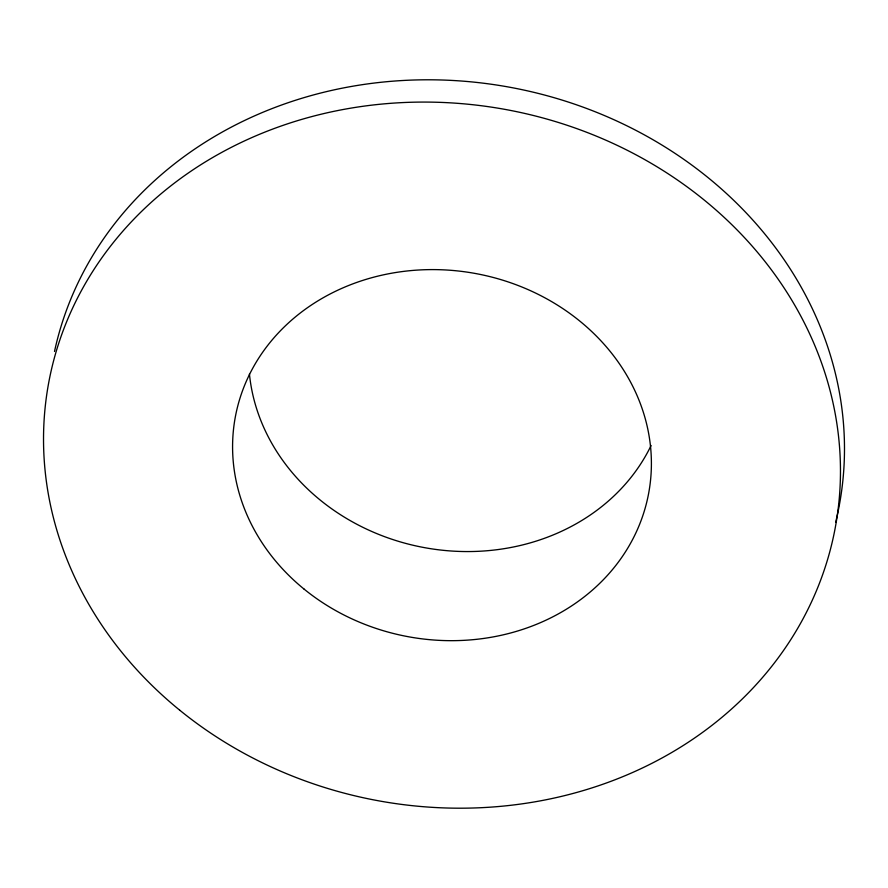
<?xml version="1.0" encoding="UTF-8"?>
<svg xmlns="http://www.w3.org/2000/svg" width="888" height="888" viewBox="0 0 888 888"><rect width="100%" height="100%" fill="white"/><g stroke="black" fill="none" stroke-linecap="round" stroke-linejoin="round"><path stroke-width="1.33" d="M54.512 351.47A399.911 351.448 10.2 0 1 524.819 90.265A399.911 351.448 10.2 0 1 835.675 522.2M651.104 445.487A210.156 184.682 10.2 0 1 425.774 547.874A210.156 184.682 10.2 0 1 249.439 374.014M304.107 589.121A210.156 184.682 10.2 0 0 647.419 499.3A210.156 184.682 10.2 0 0 374.459 276.989A210.156 184.682 10.2 0 0 304.107 589.121M179.598 710.089A399.911 351.448 10.2 0 0 832.9 539.183A399.911 351.448 10.2 0 0 313.486 116.139A399.911 351.448 10.2 0 0 179.598 710.089"/></g></svg>
